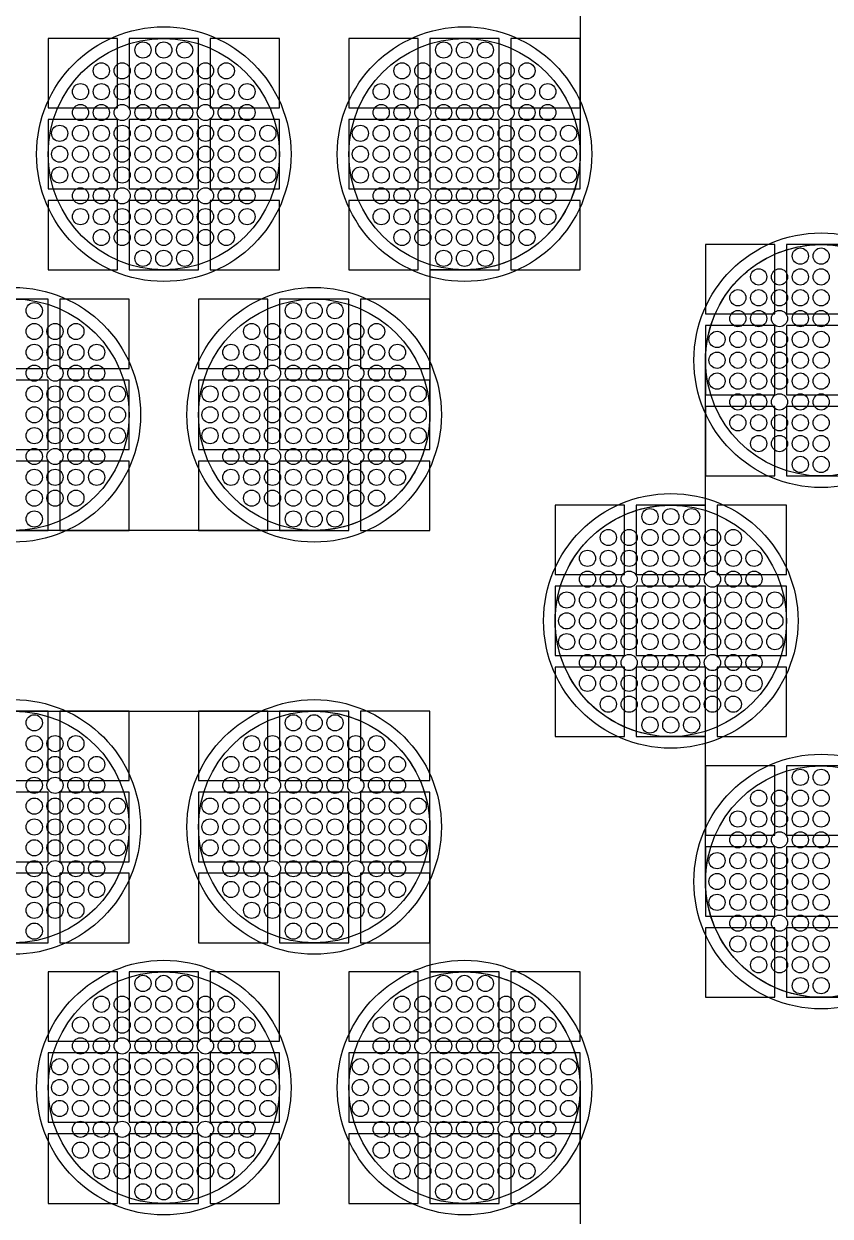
# Model space of a CAD drawing. Extents: x -49 to 54, y -38 to 38.
# Drawn here: x 24.53 to 28.02, y -10.43 to -5.28 of the extents above; entities that cross this region are included whole.
import ezdxf

# ---------------------------------------------------------------- set-up
doc = ezdxf.new("R2010")
doc.units = 0
for name, color, linetype in [('BACK_LAYER', 5, 'CONTINUOUS'), ('COND_LAYER_LOWER_ELECTRODE', 6, 'CONTINUOUS'), ('CONDUCTIVE_LAYER_BACK_LAYER', 2, 'CONTINUOUS'), ('EMITTER', 3, 'CONTINUOUS'), ('LOWER_ELECTRODE', 1, 'CONTINUOUS')]:
    doc.layers.add(name, color=color, linetype=linetype)

msp = doc.modelspace()

# ---------------------------------------------------------------- linework, layer by layer
at = {"layer": 'BACK_LAYER'}
for points in [[(24.6384, -5.6386), (24.9384, -5.6386), (24.9384, -5.3386), (24.6384, -5.3386)], [(24.9884, -5.6386), (25.2884, -5.6386), (25.2884, -5.3386), (24.9884, -5.3386)], [(25.3384, -5.6386), (25.6384, -5.6386), (25.6384, -5.3386), (25.3384, -5.3386)], [(25.9384, -5.6386), (26.2384, -5.6386), (26.2384, -5.3386), (25.9384, -5.3386)], [(26.2884, -5.6386), (26.5884, -5.6386), (26.5884, -5.3386), (26.2884, -5.3386)], [(26.6384, -5.6386), (26.9384, -5.6386), (26.9384, -5.3386), (26.6384, -5.3386)], [(24.6384, -5.9886), (24.9384, -5.9886), (24.9384, -5.6886), (24.6384, -5.6886)], [(24.9884, -5.9886), (25.2884, -5.9886), (25.2884, -5.6886), (24.9884, -5.6886)], [(25.3384, -5.9886), (25.6384, -5.9886), (25.6384, -5.6886), (25.3384, -5.6886)], [(25.9384, -5.9886), (26.2384, -5.9886), (26.2384, -5.6886), (25.9384, -5.6886)], [(26.2884, -5.9886), (26.5884, -5.9886), (26.5884, -5.6886), (26.2884, -5.6886)], [(26.6384, -5.9886), (26.9384, -5.9886), (26.9384, -5.6886), (26.6384, -5.6886)], [(24.6384, -6.3386), (24.9384, -6.3386), (24.9384, -6.0386), (24.6384, -6.0386)], [(24.9884, -6.3386), (25.2884, -6.3386), (25.2884, -6.0386), (24.9884, -6.0386)], [(25.3384, -6.3386), (25.6384, -6.3386), (25.6384, -6.0386), (25.3384, -6.0386)], [(25.9384, -6.3386), (26.2384, -6.3386), (26.2384, -6.0386), (25.9384, -6.0386)], [(26.2884, -6.3386), (26.5884, -6.3386), (26.5884, -6.0386), (26.2884, -6.0386)], [(26.6384, -6.3386), (26.9384, -6.3386), (26.9384, -6.0386), (26.6384, -6.0386)], [(27.4802, -6.5288), (27.7802, -6.5288), (27.7802, -6.2288), (27.4802, -6.2288)], [(27.8302, -6.5288), (28.1302, -6.5288), (28.1302, -6.2288), (27.8302, -6.2288)], [(24.3384, -6.7645), (24.6384, -6.7645), (24.6384, -6.4645), (24.3384, -6.4645)], [(24.6884, -6.7645), (24.9884, -6.7645), (24.9884, -6.4645), (24.6884, -6.4645)], [(25.2884, -6.7645), (25.5884, -6.7645), (25.5884, -6.4645), (25.2884, -6.4645)], [(25.6384, -6.7645), (25.9384, -6.7645), (25.9384, -6.4645), (25.6384, -6.4645)], [(25.9884, -6.7645), (26.2884, -6.7645), (26.2884, -6.4645), (25.9884, -6.4645)], [(27.4802, -6.8788), (27.7802, -6.8788), (27.7802, -6.5788), (27.4802, -6.5788)], [(27.8302, -6.8788), (28.1302, -6.8788), (28.1302, -6.5788), (27.8302, -6.5788)], [(24.3384, -7.1145), (24.6384, -7.1145), (24.6384, -6.8145), (24.3384, -6.8145)], [(24.6884, -7.1145), (24.9884, -7.1145), (24.9884, -6.8145), (24.6884, -6.8145)], [(25.2884, -7.1145), (25.5884, -7.1145), (25.5884, -6.8145), (25.2884, -6.8145)], [(25.6384, -7.1145), (25.9384, -7.1145), (25.9384, -6.8145), (25.6384, -6.8145)], [(25.9884, -7.1145), (26.2884, -7.1145), (26.2884, -6.8145), (25.9884, -6.8145)], [(27.4802, -7.2288), (27.7802, -7.2288), (27.7802, -6.9288), (27.4802, -6.9288)], [(27.8302, -7.2288), (28.1302, -7.2288), (28.1302, -6.9288), (27.8302, -6.9288)], [(24.3384, -7.4645), (24.6384, -7.4645), (24.6384, -7.1645), (24.3384, -7.1645)], [(24.6884, -7.4645), (24.9884, -7.4645), (24.9884, -7.1645), (24.6884, -7.1645)], [(25.2884, -7.4645), (25.5884, -7.4645), (25.5884, -7.1645), (25.2884, -7.1645)], [(25.6384, -7.4645), (25.9384, -7.4645), (25.9384, -7.1645), (25.6384, -7.1645)], [(25.9884, -7.4645), (26.2884, -7.4645), (26.2884, -7.1645), (25.9884, -7.1645)], [(26.8302, -7.6546), (27.1302, -7.6546), (27.1302, -7.3546), (26.8302, -7.3546)], [(27.1802, -7.6546), (27.4802, -7.6546), (27.4802, -7.3546), (27.1802, -7.3546)], [(27.5302, -7.6546), (27.8302, -7.6546), (27.8302, -7.3546), (27.5302, -7.3546)], [(26.8302, -8.0046), (27.1302, -8.0046), (27.1302, -7.7046), (26.8302, -7.7046)], [(27.1802, -8.0046), (27.4802, -8.0046), (27.4802, -7.7046), (27.1802, -7.7046)], [(27.5302, -8.0046), (27.8302, -8.0046), (27.8302, -7.7046), (27.5302, -7.7046)], [(26.8302, -8.3546), (27.1302, -8.3546), (27.1302, -8.0546), (26.8302, -8.0546)], [(27.1802, -8.3546), (27.4802, -8.3546), (27.4802, -8.0546), (27.1802, -8.0546)], [(27.5302, -8.3546), (27.8302, -8.3546), (27.8302, -8.0546), (27.5302, -8.0546)], [(24.3384, -8.5448), (24.6384, -8.5448), (24.6384, -8.2448), (24.3384, -8.2448)], [(24.6884, -8.5448), (24.9884, -8.5448), (24.9884, -8.2448), (24.6884, -8.2448)], [(25.2884, -8.5448), (25.5884, -8.5448), (25.5884, -8.2448), (25.2884, -8.2448)], [(25.6384, -8.5448), (25.9384, -8.5448), (25.9384, -8.2448), (25.6384, -8.2448)], [(25.9884, -8.5448), (26.2884, -8.5448), (26.2884, -8.2448), (25.9884, -8.2448)], [(27.4802, -8.7805), (27.7802, -8.7805), (27.7802, -8.4805), (27.4802, -8.4805)], [(27.8302, -8.7805), (28.1302, -8.7805), (28.1302, -8.4805), (27.8302, -8.4805)], [(24.3384, -8.8948), (24.6384, -8.8948), (24.6384, -8.5948), (24.3384, -8.5948)], [(24.6884, -8.8948), (24.9884, -8.8948), (24.9884, -8.5948), (24.6884, -8.5948)], [(25.2884, -8.8948), (25.5884, -8.8948), (25.5884, -8.5948), (25.2884, -8.5948)], [(25.6384, -8.8948), (25.9384, -8.8948), (25.9384, -8.5948), (25.6384, -8.5948)], [(25.9884, -8.8948), (26.2884, -8.8948), (26.2884, -8.5948), (25.9884, -8.5948)], [(27.4802, -9.1305), (27.7802, -9.1305), (27.7802, -8.8305), (27.4802, -8.8305)], [(27.8302, -9.1305), (28.1302, -9.1305), (28.1302, -8.8305), (27.8302, -8.8305)], [(24.3384, -9.2448), (24.6384, -9.2448), (24.6384, -8.9448), (24.3384, -8.9448)], [(24.6884, -9.2448), (24.9884, -9.2448), (24.9884, -8.9448), (24.6884, -8.9448)], [(25.2884, -9.2448), (25.5884, -9.2448), (25.5884, -8.9448), (25.2884, -8.9448)], [(25.6384, -9.2448), (25.9384, -9.2448), (25.9384, -8.9448), (25.6384, -8.9448)], [(25.9884, -9.2448), (26.2884, -9.2448), (26.2884, -8.9448), (25.9884, -8.9448)], [(27.4802, -9.4805), (27.7802, -9.4805), (27.7802, -9.1805), (27.4802, -9.1805)], [(27.8302, -9.4805), (28.1302, -9.4805), (28.1302, -9.1805), (27.8302, -9.1805)], [(24.6384, -9.6707), (24.9384, -9.6707), (24.9384, -9.3707), (24.6384, -9.3707)], [(24.9884, -9.6707), (25.2884, -9.6707), (25.2884, -9.3707), (24.9884, -9.3707)], [(25.3384, -9.6707), (25.6384, -9.6707), (25.6384, -9.3707), (25.3384, -9.3707)], [(25.9384, -9.6707), (26.2384, -9.6707), (26.2384, -9.3707), (25.9384, -9.3707)], [(26.2884, -9.6707), (26.5884, -9.6707), (26.5884, -9.3707), (26.2884, -9.3707)], [(26.6384, -9.6707), (26.9384, -9.6707), (26.9384, -9.3707), (26.6384, -9.3707)], [(24.6384, -10.0207), (24.9384, -10.0207), (24.9384, -9.7207), (24.6384, -9.7207)], [(24.9884, -10.0207), (25.2884, -10.0207), (25.2884, -9.7207), (24.9884, -9.7207)], [(25.3384, -10.0207), (25.6384, -10.0207), (25.6384, -9.7207), (25.3384, -9.7207)], [(25.9384, -10.0207), (26.2384, -10.0207), (26.2384, -9.7207), (25.9384, -9.7207)], [(26.2884, -10.0207), (26.5884, -10.0207), (26.5884, -9.7207), (26.2884, -9.7207)], [(26.6384, -10.0207), (26.9384, -10.0207), (26.9384, -9.7207), (26.6384, -9.7207)], [(24.6384, -10.3707), (24.9384, -10.3707), (24.9384, -10.0707), (24.6384, -10.0707)], [(24.9884, -10.3707), (25.2884, -10.3707), (25.2884, -10.0707), (24.9884, -10.0707)], [(25.3384, -10.3707), (25.6384, -10.3707), (25.6384, -10.0707), (25.3384, -10.0707)], [(25.9384, -10.3707), (26.2384, -10.3707), (26.2384, -10.0707), (25.9384, -10.0707)], [(26.2884, -10.3707), (26.5884, -10.3707), (26.5884, -10.0707), (26.2884, -10.0707)], [(26.6384, -10.3707), (26.9384, -10.3707), (26.9384, -10.0707), (26.6384, -10.0707)]]:
    msp.add_lwpolyline(points, close=True, dxfattribs=at)
at = {"layer": 'COND_LAYER_LOWER_ELECTRODE'}
for centre in [(25.1384, -5.8386), (26.4384, -5.8386), (27.9802, -6.7288), (24.4884, -6.9645), (25.7884, -6.9645), (27.3302, -7.8546), (24.4884, -8.7448), (25.7884, -8.7448), (27.9802, -8.9805), (25.1384, -9.8707), (26.4384, -9.8707)]:
    msp.add_circle(centre, 0.55, dxfattribs=at)
at = {"layer": 'CONDUCTIVE_LAYER_BACK_LAYER'}
for points in [[(26.9384, -5.2127), (26.9384, -5.8386), (26.938, -5.8585), (26.9368, -5.8783), (26.9348, -5.8981), (26.9321, -5.9178), (26.9285, -5.9374), (26.9242, -5.9568), (26.9191, -5.976), (26.9133, -5.995), (26.9067, -6.0138), (26.8993, -6.0323), (26.8913, -6.0504), (26.8825, -6.0683), (26.873, -6.0857), (26.8629, -6.1028), (26.852, -6.1195), (26.8405, -6.1357), (26.8284, -6.1515), (26.8156, -6.1667), (26.8023, -6.1815), (26.7884, -6.1957), (26.7739, -6.2093), (26.7589, -6.2224), (26.7434, -6.2348), (26.7274, -6.2466), (26.711, -6.2578), (26.6941, -6.2683), (26.6768, -6.2781), (26.6591, -6.2872), (26.6411, -6.2957), (26.6228, -6.3034), (26.6042, -6.3103), (26.5853, -6.3165), (26.5662, -6.322), (26.5469, -6.3267), (26.5274, -6.3306), (26.5077, -6.3338), (26.488, -6.3362), (26.4682, -6.3377), (26.4483, -6.3385), (26.2884, -6.3385), (26.2884, -6.9645), (26.288, -6.9843), (26.2868, -7.0042), (26.2848, -7.024), (26.2821, -7.0437), (26.2785, -7.0632), (26.2742, -7.0826), (26.2691, -7.1018), (26.2633, -7.1209), (26.2567, -7.1396), (26.2493, -7.1581), (26.2413, -7.1763), (26.2325, -7.1941), (26.223, -7.2116), (26.2129, -7.2287), (26.202, -7.2453), (26.1905, -7.2616), (26.1784, -7.2773), (26.1656, -7.2926), (26.1523, -7.3073), (26.1384, -7.3215), (26.1239, -7.3351), (26.1089, -7.3482), (26.0934, -7.3606), (26.0774, -7.3724), (26.061, -7.3836), (26.0441, -7.3941), (26.0268, -7.4039), (26.0091, -7.4131), (25.9911, -7.4215), (25.9728, -7.4292), (25.9542, -7.4362), (25.9353, -7.4424), (25.9162, -7.4478), (25.8969, -7.4525), (25.8774, -7.4565), (25.8577, -7.4596), (25.838, -7.462), (25.8182, -7.4636), (25.7983, -7.4644), (23.1784, -7.4644)], [(28.1302, -9.4804), (27.9703, -9.4804), (27.9504, -9.4796), (27.9306, -9.478), (27.9109, -9.4756), (27.8912, -9.4725), (27.8717, -9.4686), (27.8524, -9.4639), (27.8333, -9.4584), (27.8144, -9.4522), (27.7958, -9.4452), (27.7775, -9.4375), (27.7594, -9.4291), (27.7418, -9.42), (27.7245, -9.4101), (27.7076, -9.3996), (27.6912, -9.3885), (27.6752, -9.3767), (27.6597, -9.3642), (27.6447, -9.3512), (27.6302, -9.3375), (27.6163, -9.3233), (27.6029, -9.3086), (27.5902, -9.2933), (27.5781, -9.2776), (27.5666, -9.2614), (27.5557, -9.2447), (27.5456, -9.2276), (27.5361, -9.2101), (27.5273, -9.1923), (27.5192, -9.1741), (27.5119, -9.1556), (27.5053, -9.1369), (27.4995, -9.1179), (27.4944, -9.0987), (27.4901, -9.0792), (27.4865, -9.0597), (27.4838, -9.04), (27.4818, -9.0202), (27.4806, -9.0004), (27.4802, -8.9805), (27.4802, -8.3545), (27.3203, -8.3545), (27.3004, -8.3538), (27.2806, -8.3522), (27.2609, -8.3498), (27.2412, -8.3467), (27.2217, -8.3427), (27.2024, -8.338), (27.1833, -8.3326), (27.1644, -8.3264), (27.1458, -8.3194), (27.1275, -8.3117), (27.1094, -8.3033), (27.0918, -8.2941), (27.0745, -8.2843), (27.0576, -8.2738), (27.0412, -8.2626), (27.0252, -8.2508), (27.0097, -8.2384), (26.9947, -8.2253), (26.9802, -8.2117), (26.9663, -8.1975), (26.9529, -8.1828), (26.9402, -8.1675), (26.9281, -8.1517), (26.9166, -8.1355), (26.9057, -8.1189), (26.8956, -8.1018), (26.8861, -8.0843), (26.8773, -8.0665), (26.8692, -8.0483), (26.8619, -8.0298), (26.8553, -8.011), (26.8495, -7.992), (26.8444, -7.9728), (26.8401, -7.9534), (26.8365, -7.9338), (26.8338, -7.9142), (26.8318, -7.8944), (26.8306, -7.8745), (26.8302, -7.8546), (26.8306, -7.8348), (26.8318, -7.8149), (26.8338, -7.7951), (26.8365, -7.7754), (26.8401, -7.7559), (26.8444, -7.7365), (26.8495, -7.7173), (26.8553, -7.6982), (26.8619, -7.6795), (26.8692, -7.661), (26.8773, -7.6428), (26.8861, -7.625), (26.8956, -7.6075), (26.9057, -7.5904), (26.9166, -7.5738), (26.9281, -7.5575), (26.9402, -7.5418), (26.9529, -7.5265), (26.9663, -7.5118), (26.9802, -7.4976), (26.9947, -7.484), (27.0097, -7.4709), (27.0252, -7.4585), (27.0412, -7.4467), (27.0576, -7.4355), (27.0745, -7.425), (27.0918, -7.4152), (27.1094, -7.406), (27.1275, -7.3976), (27.1458, -7.3899), (27.1644, -7.3829), (27.1833, -7.3767), (27.2024, -7.3713), (27.2217, -7.3666), (27.2412, -7.3626), (27.2609, -7.3595), (27.2806, -7.3571), (27.3004, -7.3555), (27.3203, -7.3547), (27.4802, -7.3547), (27.4802, -6.7288), (27.4806, -6.7089), (27.4818, -6.6891), (27.4838, -6.6693), (27.4865, -6.6496), (27.4901, -6.63), (27.4944, -6.6106), (27.4995, -6.5914), (27.5053, -6.5724), (27.5119, -6.5537), (27.5192, -6.5352), (27.5273, -6.517), (27.5361, -6.4992), (27.5456, -6.4817), (27.5557, -6.4646), (27.5666, -6.4479), (27.5781, -6.4317), (27.5902, -6.416), (27.6029, -6.4007), (27.6163, -6.386), (27.6302, -6.3718), (27.6447, -6.3581), (27.6597, -6.3451), (27.6752, -6.3326), (27.6912, -6.3208), (27.7076, -6.3097), (27.7245, -6.2992), (27.7418, -6.2893), (27.7594, -6.2802), (27.7775, -6.2718), (27.7958, -6.2641), (27.8144, -6.2571), (27.8333, -6.2509), (27.8524, -6.2454), (27.8717, -6.2407), (27.8912, -6.2368), (27.9109, -6.2336), (27.9306, -6.2313), (27.9504, -6.2297), (27.9703, -6.2289), (28.1302, -6.2289)], [(24.4884, -8.2449), (25.7983, -8.2449), (25.8182, -8.2457), (25.838, -8.2473), (25.8577, -8.2497), (25.8774, -8.2528), (25.8969, -8.2568), (25.9162, -8.2614), (25.9353, -8.2669), (25.9542, -8.2731), (25.9728, -8.2801), (25.9911, -8.2878), (26.0091, -8.2962), (26.0268, -8.3054), (26.0441, -8.3152), (26.061, -8.3257), (26.0774, -8.3369), (26.0934, -8.3487), (26.1089, -8.3611), (26.1239, -8.3742), (26.1384, -8.3878), (26.1523, -8.402), (26.1656, -8.4167), (26.1784, -8.432), (26.1905, -8.4477), (26.202, -8.464), (26.2129, -8.4806), (26.223, -8.4977), (26.2325, -8.5152), (26.2413, -8.533), (26.2493, -8.5512), (26.2567, -8.5697), (26.2633, -8.5884), (26.2691, -8.6074), (26.2742, -8.6267), (26.2785, -8.6461), (26.2821, -8.6656), (26.2848, -8.6853), (26.2868, -8.7051), (26.288, -8.725), (26.2884, -8.7448), (26.2884, -9.3708), (26.4483, -9.3708), (26.4682, -9.3716), (26.488, -9.3731), (26.5077, -9.3755), (26.5274, -9.3787), (26.5469, -9.3826), (26.5662, -9.3873), (26.5853, -9.3927), (26.6042, -9.399), (26.6228, -9.4059), (26.6411, -9.4136), (26.6591, -9.4221), (26.6768, -9.4312), (26.6941, -9.441), (26.711, -9.4515), (26.7274, -9.4627), (26.7434, -9.4745), (26.7589, -9.4869), (26.7739, -9.5), (26.7884, -9.5136), (26.8023, -9.5278), (26.8156, -9.5426), (26.8284, -9.5578), (26.8405, -9.5736), (26.852, -9.5898), (26.8629, -9.6065), (26.873, -9.6235), (26.8825, -9.641), (26.8913, -9.6589), (26.8993, -9.677), (26.9067, -9.6955), (26.9133, -9.7143), (26.9191, -9.7333), (26.9242, -9.7525), (26.9285, -9.7719), (26.9321, -9.7915), (26.9348, -9.8112), (26.9368, -9.8309), (26.938, -9.8508), (26.9384, -9.8707), (26.9384, -10.4966)]]:
    msp.add_lwpolyline(points, dxfattribs=at)
at = {"layer": 'EMITTER'}
for centre in [(25.1384, -5.8386), (26.4384, -5.8386), (27.9802, -6.7288), (24.4884, -6.9645), (25.7884, -6.9645), (27.3302, -7.8546), (24.4884, -8.7448), (25.7884, -8.7448), (27.9802, -8.9805), (25.1384, -9.8707), (26.4384, -9.8707)]:
    msp.add_circle(centre, 0.5, dxfattribs=at)
at = {"layer": 'LOWER_ELECTRODE'}
for centre in [(25.0484, -5.3886), (25.1384, -5.3886), (25.2284, -5.3886), (26.3484, -5.3886), (26.4384, -5.3886), (26.5284, -5.3886), (24.8684, -5.4786), (24.9584, -5.4786), (25.0484, -5.4786), (25.1384, -5.4786), (25.2284, -5.4786), (25.3184, -5.4786), (25.4084, -5.4786), (26.1684, -5.4786), (26.2584, -5.4786), (26.3484, -5.4786), (26.4384, -5.4786), (26.5284, -5.4786), (26.6184, -5.4786), (26.7084, -5.4786), (24.7784, -5.5686), (24.8684, -5.5686), (24.9584, -5.5686), (25.0484, -5.5686), (25.1384, -5.5686), (25.2284, -5.5686), (25.3184, -5.5686), (25.4084, -5.5686), (25.4984, -5.5686), (26.0784, -5.5686), (26.1684, -5.5686), (26.2584, -5.5686), (26.3484, -5.5686), (26.4384, -5.5686), (26.5284, -5.5686), (26.6184, -5.5686), (26.7084, -5.5686), (26.7984, -5.5686), (24.7784, -5.6586), (24.8684, -5.6586), (24.9584, -5.6586), (25.0484, -5.6586), (25.1384, -5.6586), (25.2284, -5.6586), (25.3184, -5.6586), (25.4084, -5.6586), (25.4984, -5.6586), (26.0784, -5.6586), (26.1684, -5.6586), (26.2584, -5.6586), (26.3484, -5.6586), (26.4384, -5.6586), (26.5284, -5.6586), (26.6184, -5.6586), (26.7084, -5.6586), (26.7984, -5.6586), (24.6884, -5.7486), (24.7784, -5.7486), (24.8684, -5.7486), (24.9584, -5.7486), (25.0484, -5.7486), (25.1384, -5.7486), (25.2284, -5.7486), (25.3184, -5.7486), (25.4084, -5.7486), (25.4984, -5.7486), (25.5884, -5.7486), (25.9884, -5.7486), (26.0784, -5.7486), (26.1684, -5.7486), (26.2584, -5.7486), (26.3484, -5.7486), (26.4384, -5.7486), (26.5284, -5.7486), (26.6184, -5.7486), (26.7084, -5.7486), (26.7984, -5.7486), (26.8884, -5.7486), (24.6884, -5.8386), (24.7784, -5.8386), (24.8684, -5.8386), (24.9584, -5.8386), (25.0484, -5.8386), (25.1384, -5.8386), (25.2284, -5.8386), (25.3184, -5.8386), (25.4084, -5.8386), (25.4984, -5.8386), (25.5884, -5.8386), (25.9884, -5.8386), (26.0784, -5.8386), (26.1684, -5.8386), (26.2584, -5.8386), (26.3484, -5.8386), (26.4384, -5.8386), (26.5284, -5.8386), (26.6184, -5.8386), (26.7084, -5.8386), (26.7984, -5.8386), (26.8884, -5.8386), (24.6884, -5.9286), (24.7784, -5.9286), (24.8684, -5.9286), (24.9584, -5.9286), (25.0484, -5.9286), (25.1384, -5.9286), (25.2284, -5.9286), (25.3184, -5.9286), (25.4084, -5.9286), (25.4984, -5.9286), (25.5884, -5.9286), (25.9884, -5.9286), (26.0784, -5.9286), (26.1684, -5.9286), (26.2584, -5.9286), (26.3484, -5.9286), (26.4384, -5.9286), (26.5284, -5.9286), (26.6184, -5.9286), (26.7084, -5.9286), (26.7984, -5.9286), (26.8884, -5.9286), (24.7784, -6.0186), (24.8684, -6.0186), (24.9584, -6.0186), (25.0484, -6.0186), (25.1384, -6.0186), (25.2284, -6.0186), (25.3184, -6.0186), (25.4084, -6.0186), (25.4984, -6.0186), (26.0784, -6.0186), (26.1684, -6.0186), (26.2584, -6.0186), (26.3484, -6.0186), (26.4384, -6.0186), (26.5284, -6.0186), (26.6184, -6.0186), (26.7084, -6.0186), (26.7984, -6.0186), (24.7784, -6.1086), (24.8684, -6.1086), (24.9584, -6.1086), (25.0484, -6.1086), (25.1384, -6.1086), (25.2284, -6.1086), (25.3184, -6.1086), (25.4084, -6.1086), (25.4984, -6.1086), (26.0784, -6.1086), (26.1684, -6.1086), (26.2584, -6.1086), (26.3484, -6.1086), (26.4384, -6.1086), (26.5284, -6.1086), (26.6184, -6.1086), (26.7084, -6.1086), (26.7984, -6.1086), (24.8684, -6.1986), (24.9584, -6.1986), (25.0484, -6.1986), (25.1384, -6.1986), (25.2284, -6.1986), (25.3184, -6.1986), (25.4084, -6.1986), (26.1684, -6.1986), (26.2584, -6.1986), (26.3484, -6.1986), (26.4384, -6.1986), (26.5284, -6.1986), (26.6184, -6.1986), (26.7084, -6.1986), (25.0484, -6.2886), (25.1384, -6.2886), (25.2284, -6.2886), (26.3484, -6.2886), (26.4384, -6.2886), (26.5284, -6.2886), (27.8902, -6.2788), (27.9802, -6.2788), (27.7102, -6.3688), (27.8002, -6.3688), (27.8902, -6.3688), (27.9802, -6.3688), (27.6202, -6.4588), (27.7102, -6.4588), (27.8002, -6.4588), (27.8902, -6.4588), (27.9802, -6.4588), (24.5784, -6.5145), (25.6984, -6.5145), (25.7884, -6.5145), (25.8784, -6.5145), (27.6202, -6.5488), (27.7102, -6.5488), (27.8002, -6.5488), (27.8902, -6.5488), (27.9802, -6.5488), (24.5784, -6.6045), (24.6684, -6.6045), (24.7584, -6.6045), (25.5184, -6.6045), (25.6084, -6.6045), (25.6984, -6.6045), (25.7884, -6.6045), (25.8784, -6.6045), (25.9684, -6.6045), (26.0584, -6.6045), (27.5302, -6.6388), (27.6202, -6.6388), (27.7102, -6.6388), (27.8002, -6.6388), (27.8902, -6.6388), (27.9802, -6.6388), (24.5784, -6.6945), (24.6684, -6.6945), (24.7584, -6.6945), (24.8484, -6.6945), (25.4284, -6.6945), (25.5184, -6.6945), (25.6084, -6.6945), (25.6984, -6.6945), (25.7884, -6.6945), (25.8784, -6.6945), (25.9684, -6.6945), (26.0584, -6.6945), (26.1484, -6.6945), (27.5302, -6.7288), (27.6202, -6.7288), (27.7102, -6.7288), (27.8002, -6.7288), (27.8902, -6.7288), (27.9802, -6.7288), (24.5784, -6.7845), (24.6684, -6.7845), (24.7584, -6.7845), (24.8484, -6.7845), (25.4284, -6.7845), (25.5184, -6.7845), (25.6084, -6.7845), (25.6984, -6.7845), (25.7884, -6.7845), (25.8784, -6.7845), (25.9684, -6.7845), (26.0584, -6.7845), (26.1484, -6.7845), (27.5302, -6.8188), (27.6202, -6.8188), (27.7102, -6.8188), (27.8002, -6.8188), (27.8902, -6.8188), (27.9802, -6.8188), (24.5784, -6.8745), (24.6684, -6.8745), (24.7584, -6.8745), (24.8484, -6.8745), (24.9384, -6.8745), (25.3384, -6.8745), (25.4284, -6.8745), (25.5184, -6.8745), (25.6084, -6.8745), (25.6984, -6.8745), (25.7884, -6.8745), (25.8784, -6.8745), (25.9684, -6.8745), (26.0584, -6.8745), (26.1484, -6.8745), (26.2384, -6.8745), (27.6202, -6.9088), (27.7102, -6.9088), (27.8002, -6.9088), (27.8902, -6.9088), (27.9802, -6.9088), (24.5784, -6.9645), (24.6684, -6.9645), (24.7584, -6.9645), (24.8484, -6.9645), (24.9384, -6.9645), (25.3384, -6.9645), (25.4284, -6.9645), (25.5184, -6.9645), (25.6084, -6.9645), (25.6984, -6.9645), (25.7884, -6.9645), (25.8784, -6.9645), (25.9684, -6.9645), (26.0584, -6.9645), (26.1484, -6.9645), (26.2384, -6.9645), (27.6202, -6.9988), (27.7102, -6.9988), (27.8002, -6.9988), (27.8902, -6.9988), (27.9802, -6.9988), (24.5784, -7.0545), (24.6684, -7.0545), (24.7584, -7.0545), (24.8484, -7.0545), (24.9384, -7.0545), (25.3384, -7.0545), (25.4284, -7.0545), (25.5184, -7.0545), (25.6084, -7.0545), (25.6984, -7.0545), (25.7884, -7.0545), (25.8784, -7.0545), (25.9684, -7.0545), (26.0584, -7.0545), (26.1484, -7.0545), (26.2384, -7.0545), (27.7102, -7.0888), (27.8002, -7.0888), (27.8902, -7.0888), (27.9802, -7.0888), (24.5784, -7.1445), (24.6684, -7.1445), (24.7584, -7.1445), (24.8484, -7.1445), (25.4284, -7.1445), (25.5184, -7.1445), (25.6084, -7.1445), (25.6984, -7.1445), (25.7884, -7.1445), (25.8784, -7.1445), (25.9684, -7.1445), (26.0584, -7.1445), (26.1484, -7.1445), (27.8902, -7.1788), (27.9802, -7.1788), (24.5784, -7.2345), (24.6684, -7.2345), (24.7584, -7.2345), (24.8484, -7.2345), (25.4284, -7.2345), (25.5184, -7.2345), (25.6084, -7.2345), (25.6984, -7.2345), (25.7884, -7.2345), (25.8784, -7.2345), (25.9684, -7.2345), (26.0584, -7.2345), (26.1484, -7.2345), (24.5784, -7.3245), (24.6684, -7.3245), (24.7584, -7.3245), (25.5184, -7.3245), (25.6084, -7.3245), (25.6984, -7.3245), (25.7884, -7.3245), (25.8784, -7.3245), (25.9684, -7.3245), (26.0584, -7.3245), (24.5784, -7.4145), (25.6984, -7.4145), (25.7884, -7.4145), (25.8784, -7.4145), (27.2402, -7.4046), (27.3302, -7.4046), (27.4202, -7.4046), (27.0602, -7.4946), (27.1502, -7.4946), (27.2402, -7.4946), (27.3302, -7.4946), (27.4202, -7.4946), (27.5102, -7.4946), (27.6002, -7.4946), (26.9702, -7.5846), (27.0602, -7.5846), (27.1502, -7.5846), (27.2402, -7.5846), (27.3302, -7.5846), (27.4202, -7.5846), (27.5102, -7.5846), (27.6002, -7.5846), (27.6902, -7.5846), (26.9702, -7.6746), (27.0602, -7.6746), (27.1502, -7.6746), (27.2402, -7.6746), (27.3302, -7.6746), (27.4202, -7.6746), (27.5102, -7.6746), (27.6002, -7.6746), (27.6902, -7.6746), (26.8802, -7.7646), (26.9702, -7.7646), (27.0602, -7.7646), (27.1502, -7.7646), (27.2402, -7.7646), (27.3302, -7.7646), (27.4202, -7.7646), (27.5102, -7.7646), (27.6002, -7.7646), (27.6902, -7.7646), (27.7802, -7.7646), (26.8802, -7.8546), (26.9702, -7.8546), (27.0602, -7.8546), (27.1502, -7.8546), (27.2402, -7.8546), (27.3302, -7.8546), (27.4202, -7.8546), (27.5102, -7.8546), (27.6002, -7.8546), (27.6902, -7.8546), (27.7802, -7.8546), (26.8802, -7.9446), (26.9702, -7.9446), (27.0602, -7.9446), (27.1502, -7.9446), (27.2402, -7.9446), (27.3302, -7.9446), (27.4202, -7.9446), (27.5102, -7.9446), (27.6002, -7.9446), (27.6902, -7.9446), (27.7802, -7.9446), (26.9702, -8.0346), (27.0602, -8.0346), (27.1502, -8.0346), (27.2402, -8.0346), (27.3302, -8.0346), (27.4202, -8.0346), (27.5102, -8.0346), (27.6002, -8.0346), (27.6902, -8.0346), (26.9702, -8.1246), (27.0602, -8.1246), (27.1502, -8.1246), (27.2402, -8.1246), (27.3302, -8.1246), (27.4202, -8.1246), (27.5102, -8.1246), (27.6002, -8.1246), (27.6902, -8.1246), (27.0602, -8.2146), (27.1502, -8.2146), (27.2402, -8.2146), (27.3302, -8.2146), (27.4202, -8.2146), (27.5102, -8.2146), (27.6002, -8.2146), (24.5784, -8.2948), (25.6984, -8.2948), (25.7884, -8.2948), (25.8784, -8.2948), (27.2402, -8.3046), (27.3302, -8.3046), (27.4202, -8.3046), (24.5784, -8.3848), (24.6684, -8.3848), (24.7584, -8.3848), (25.5184, -8.3848), (25.6084, -8.3848), (25.6984, -8.3848), (25.7884, -8.3848), (25.8784, -8.3848), (25.9684, -8.3848), (26.0584, -8.3848), (24.5784, -8.4748), (24.6684, -8.4748), (24.7584, -8.4748), (24.8484, -8.4748), (25.4284, -8.4748), (25.5184, -8.4748), (25.6084, -8.4748), (25.6984, -8.4748), (25.7884, -8.4748), (25.8784, -8.4748), (25.9684, -8.4748), (26.0584, -8.4748), (26.1484, -8.4748), (27.8902, -8.5305), (27.9802, -8.5305), (24.5784, -8.5648), (24.6684, -8.5648), (24.7584, -8.5648), (24.8484, -8.5648), (25.4284, -8.5648), (25.5184, -8.5648), (25.6084, -8.5648), (25.6984, -8.5648), (25.7884, -8.5648), (25.8784, -8.5648), (25.9684, -8.5648), (26.0584, -8.5648), (26.1484, -8.5648), (27.7102, -8.6205), (27.8002, -8.6205), (27.8902, -8.6205), (27.9802, -8.6205), (24.5784, -8.6548), (24.6684, -8.6548), (24.7584, -8.6548), (24.8484, -8.6548), (24.9384, -8.6548), (25.3384, -8.6548), (25.4284, -8.6548), (25.5184, -8.6548), (25.6084, -8.6548), (25.6984, -8.6548), (25.7884, -8.6548), (25.8784, -8.6548), (25.9684, -8.6548), (26.0584, -8.6548), (26.1484, -8.6548), (26.2384, -8.6548), (27.6202, -8.7105), (27.7102, -8.7105), (27.8002, -8.7105), (27.8902, -8.7105), (27.9802, -8.7105), (24.5784, -8.7448), (24.6684, -8.7448), (24.7584, -8.7448), (24.8484, -8.7448), (24.9384, -8.7448), (25.3384, -8.7448), (25.4284, -8.7448), (25.5184, -8.7448), (25.6084, -8.7448), (25.6984, -8.7448), (25.7884, -8.7448), (25.8784, -8.7448), (25.9684, -8.7448), (26.0584, -8.7448), (26.1484, -8.7448), (26.2384, -8.7448), (24.5784, -8.8348), (24.6684, -8.8348), (24.7584, -8.8348), (24.8484, -8.8348), (24.9384, -8.8348), (25.3384, -8.8348), (25.4284, -8.8348), (25.5184, -8.8348), (25.6084, -8.8348), (25.6984, -8.8348), (25.7884, -8.8348), (25.8784, -8.8348), (25.9684, -8.8348), (26.0584, -8.8348), (26.1484, -8.8348), (26.2384, -8.8348), (27.6202, -8.8005), (27.7102, -8.8005), (27.8002, -8.8005), (27.8902, -8.8005), (27.9802, -8.8005), (27.5302, -8.8905), (27.6202, -8.8905), (27.7102, -8.8905), (27.8002, -8.8905), (27.8902, -8.8905), (27.9802, -8.8905), (24.5784, -8.9248), (24.6684, -8.9248), (24.7584, -8.9248), (24.8484, -8.9248), (25.4284, -8.9248), (25.5184, -8.9248), (25.6084, -8.9248), (25.6984, -8.9248), (25.7884, -8.9248), (25.8784, -8.9248), (25.9684, -8.9248), (26.0584, -8.9248), (26.1484, -8.9248), (27.5302, -8.9805), (27.6202, -8.9805), (27.7102, -8.9805), (27.8002, -8.9805), (27.8902, -8.9805), (27.9802, -8.9805), (24.5784, -9.0148), (24.6684, -9.0148), (24.7584, -9.0148), (24.8484, -9.0148), (25.4284, -9.0148), (25.5184, -9.0148), (25.6084, -9.0148), (25.6984, -9.0148), (25.7884, -9.0148), (25.8784, -9.0148), (25.9684, -9.0148), (26.0584, -9.0148), (26.1484, -9.0148), (27.5302, -9.0705), (27.6202, -9.0705), (27.7102, -9.0705), (27.8002, -9.0705), (27.8902, -9.0705), (27.9802, -9.0705), (24.5784, -9.1048), (24.6684, -9.1048), (24.7584, -9.1048), (25.5184, -9.1048), (25.6084, -9.1048), (25.6984, -9.1048), (25.7884, -9.1048), (25.8784, -9.1048), (25.9684, -9.1048), (26.0584, -9.1048), (24.5784, -9.1948), (25.6984, -9.1948), (25.7884, -9.1948), (25.8784, -9.1948), (27.6202, -9.1605), (27.7102, -9.1605), (27.8002, -9.1605), (27.8902, -9.1605), (27.9802, -9.1605), (27.6202, -9.2505), (27.7102, -9.2505), (27.8002, -9.2505), (27.8902, -9.2505), (27.9802, -9.2505), (27.7102, -9.3405), (27.8002, -9.3405), (27.8902, -9.3405), (27.9802, -9.3405), (25.0484, -9.4207), (25.1384, -9.4207), (25.2284, -9.4207), (26.3484, -9.4207), (26.4384, -9.4207), (26.5284, -9.4207), (27.8902, -9.4305), (27.9802, -9.4305), (24.8684, -9.5107), (24.9584, -9.5107), (25.0484, -9.5107), (25.1384, -9.5107), (25.2284, -9.5107), (25.3184, -9.5107), (25.4084, -9.5107), (26.1684, -9.5107), (26.2584, -9.5107), (26.3484, -9.5107), (26.4384, -9.5107), (26.5284, -9.5107), (26.6184, -9.5107), (26.7084, -9.5107), (24.7784, -9.6007), (24.8684, -9.6007), (24.9584, -9.6007), (25.0484, -9.6007), (25.1384, -9.6007), (25.2284, -9.6007), (25.3184, -9.6007), (25.4084, -9.6007), (25.4984, -9.6007), (26.0784, -9.6007), (26.1684, -9.6007), (26.2584, -9.6007), (26.3484, -9.6007), (26.4384, -9.6007), (26.5284, -9.6007), (26.6184, -9.6007), (26.7084, -9.6007), (26.7984, -9.6007), (24.7784, -9.6907), (24.8684, -9.6907), (24.9584, -9.6907), (25.0484, -9.6907), (25.1384, -9.6907), (25.2284, -9.6907), (25.3184, -9.6907), (25.4084, -9.6907), (25.4984, -9.6907), (26.0784, -9.6907), (26.1684, -9.6907), (26.2584, -9.6907), (26.3484, -9.6907), (26.4384, -9.6907), (26.5284, -9.6907), (26.6184, -9.6907), (26.7084, -9.6907), (26.7984, -9.6907), (24.6884, -9.7807), (24.7784, -9.7807), (24.8684, -9.7807), (24.9584, -9.7807), (25.0484, -9.7807), (25.1384, -9.7807), (25.2284, -9.7807), (25.3184, -9.7807), (25.4084, -9.7807), (25.4984, -9.7807), (25.5884, -9.7807), (25.9884, -9.7807), (26.0784, -9.7807), (26.1684, -9.7807), (26.2584, -9.7807), (26.3484, -9.7807), (26.4384, -9.7807), (26.5284, -9.7807), (26.6184, -9.7807), (26.7084, -9.7807), (26.7984, -9.7807), (26.8884, -9.7807), (24.6884, -9.8707), (24.7784, -9.8707), (24.8684, -9.8707), (24.9584, -9.8707), (25.0484, -9.8707), (25.1384, -9.8707), (25.2284, -9.8707), (25.3184, -9.8707), (25.4084, -9.8707), (25.4984, -9.8707), (25.5884, -9.8707), (25.9884, -9.8707), (26.0784, -9.8707), (26.1684, -9.8707), (26.2584, -9.8707), (26.3484, -9.8707), (26.4384, -9.8707), (26.5284, -9.8707), (26.6184, -9.8707), (26.7084, -9.8707), (26.7984, -9.8707), (26.8884, -9.8707), (24.6884, -9.9607), (24.7784, -9.9607), (24.8684, -9.9607), (24.9584, -9.9607), (25.0484, -9.9607), (25.1384, -9.9607), (25.2284, -9.9607), (25.3184, -9.9607), (25.4084, -9.9607), (25.4984, -9.9607), (25.5884, -9.9607), (25.9884, -9.9607), (26.0784, -9.9607), (26.1684, -9.9607), (26.2584, -9.9607), (26.3484, -9.9607), (26.4384, -9.9607), (26.5284, -9.9607), (26.6184, -9.9607), (26.7084, -9.9607), (26.7984, -9.9607), (26.8884, -9.9607), (24.7784, -10.0507), (24.8684, -10.0507), (24.9584, -10.0507), (25.0484, -10.0507), (25.1384, -10.0507), (25.2284, -10.0507), (25.3184, -10.0507), (25.4084, -10.0507), (25.4984, -10.0507), (26.0784, -10.0507), (26.1684, -10.0507), (26.2584, -10.0507), (26.3484, -10.0507), (26.4384, -10.0507), (26.5284, -10.0507), (26.6184, -10.0507), (26.7084, -10.0507), (26.7984, -10.0507), (24.7784, -10.1407), (24.8684, -10.1407), (24.9584, -10.1407), (25.0484, -10.1407), (25.1384, -10.1407), (25.2284, -10.1407), (25.3184, -10.1407), (25.4084, -10.1407), (25.4984, -10.1407), (26.0784, -10.1407), (26.1684, -10.1407), (26.2584, -10.1407), (26.3484, -10.1407), (26.4384, -10.1407), (26.5284, -10.1407), (26.6184, -10.1407), (26.7084, -10.1407), (26.7984, -10.1407), (24.8684, -10.2307), (24.9584, -10.2307), (25.0484, -10.2307), (25.1384, -10.2307), (25.2284, -10.2307), (25.3184, -10.2307), (25.4084, -10.2307), (26.1684, -10.2307), (26.2584, -10.2307), (26.3484, -10.2307), (26.4384, -10.2307), (26.5284, -10.2307), (26.6184, -10.2307), (26.7084, -10.2307), (25.0484, -10.3207), (25.1384, -10.3207), (25.2284, -10.3207), (26.3484, -10.3207), (26.4384, -10.3207), (26.5284, -10.3207)]:
    msp.add_circle(centre, 0.035, dxfattribs=at)

doc.saveas('drawing.dxf')
